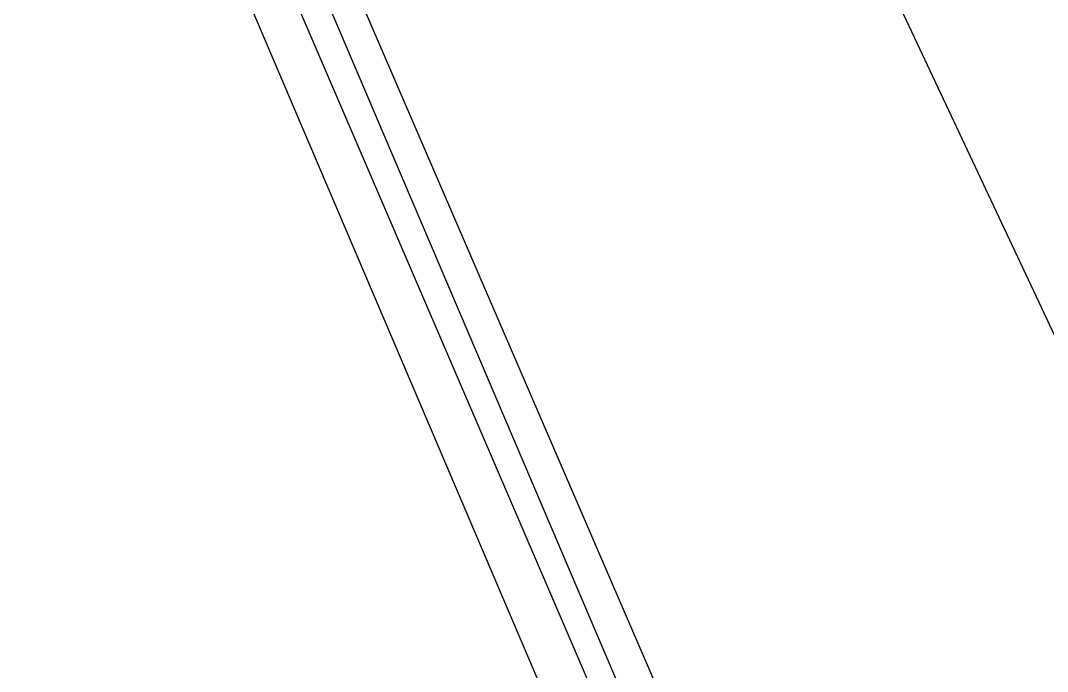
# Model space of a CAD drawing. Header units: feet. Extents: x -84 to 198, y -22 to 181.
# Drawn here: x 17.7449 to 18.1674, y 38.9846 to 39.2523 of the extents above; entities that cross this region are included whole.
import ezdxf

# ---------------------------------------------------------------- set-up
doc = ezdxf.new("R2010")
doc.units = ezdxf.units.FT
doc.layers.add('A-LINEA', color=7, linetype='CONTINUOUS')

msp = doc.modelspace()

# ---------------------------------------------------------------- linework, layer by layer
at = {"layer": 'A-LINEA'}
msp.add_line((17.1689, 41.2494), (22.9956, 28.8755), dxfattribs=at)
msp.add_line((17.1689, 41.2494), (22.9956, 28.8755), dxfattribs=at)
for points in [[(19.3467, 35.7244), (17.8, 39.3511), (17.8133, 39.3644), (19.3733, 35.7378), (19.36, 35.7244), (19.3467, 35.7244)], [(19.3467, 35.7244), (17.8, 39.3511), (17.8133, 39.3644), (19.3733, 35.7378), (19.36, 35.7244), (19.3467, 35.7244)], [(19.3733, 35.7378), (17.8267, 39.3644), (17.84, 39.3644), (19.4, 35.7511), (19.3867, 35.7378), (19.3733, 35.7378)], [(19.3733, 35.7378), (17.8267, 39.3644), (17.84, 39.3644), (19.4, 35.7511), (19.3867, 35.7378), (19.3733, 35.7378)]]:
    msp.add_lwpolyline(points, dxfattribs=at)

doc.saveas('drawing.dxf')
